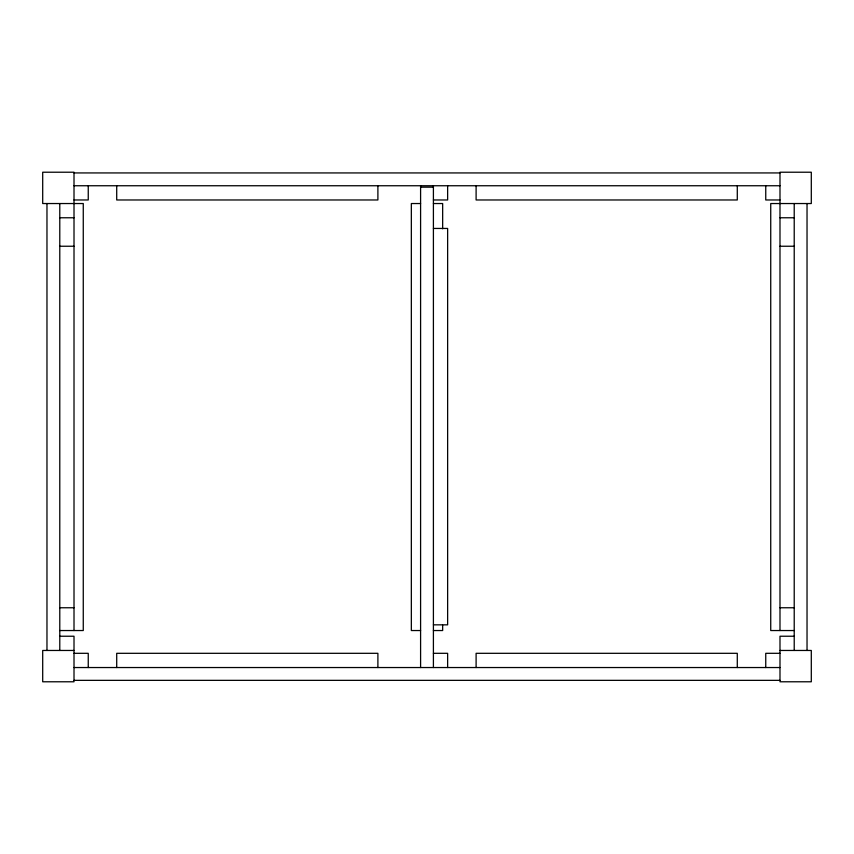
<?xml version="1.0" encoding="UTF-8"?>
<svg xmlns="http://www.w3.org/2000/svg" width="854" height="854" viewBox="0 0 854 854"><rect width="100%" height="100%" fill="white"/><g stroke="black" fill="none" stroke-linecap="round" stroke-linejoin="round"><path stroke-width="1.28" d="M74.01 172.935L779.99 172.935M74.01 185.745L779.99 185.745M420.595 187.165L433.405 187.165M74.01 199.975L88.25 199.975L88.25 185.745M433.405 199.975L447.635 199.975L447.635 185.745M779.99 199.975L765.75 199.975L765.75 185.745M420.595 203.54L411.34 203.54L411.34 630.54L420.595 630.54M433.405 203.54L442.66 203.54L442.66 228.808M59.78 217.77L74.01 217.77M779.99 217.77L794.22 217.77M433.405 228.445L447.635 228.445L447.635 624.84L433.405 624.84M59.78 246.24L74.01 246.24M779.99 246.24L794.22 246.24M59.78 607.76L74.01 607.76M779.99 607.76L794.22 607.76M59.78 630.54L83.265 630.54L83.265 203.54L42.7 203.54L42.7 172.22L74.01 172.22L74.01 630.54M433.405 630.54L442.66 630.54L442.66 625.213M794.22 630.54L770.735 630.54L770.735 203.54L811.3 203.54L811.3 172.22L779.99 172.22L779.99 630.54M59.78 636.23L74.01 636.23L74.01 681.78L42.7 681.78L42.7 650.46L74.01 650.46M794.22 636.23L779.99 636.23L779.99 681.78L811.3 681.78L811.3 650.46L779.99 650.46M74.01 653.31L88.25 653.31L88.25 667.54M433.405 653.31L447.635 653.31L447.635 667.54M779.99 653.31L765.75 653.31L765.75 667.54M74.01 667.54L779.99 667.54M74.01 680.35L779.99 680.35M807.03 203.54L807.03 650.46M794.22 203.54L794.22 650.46M737.29 185.745L737.29 199.975L476.105 199.975L476.105 185.745M737.29 667.54L737.29 653.31L476.105 653.31L476.105 667.54M433.405 185.745L433.405 667.54M420.595 185.745L420.595 667.54M377.895 185.745L377.895 199.975L116.71 199.975L116.71 185.745M377.895 667.54L377.895 653.31L116.71 653.31L116.71 667.54M59.78 203.54L59.78 650.46M46.97 203.54L46.97 650.46"/></g></svg>
